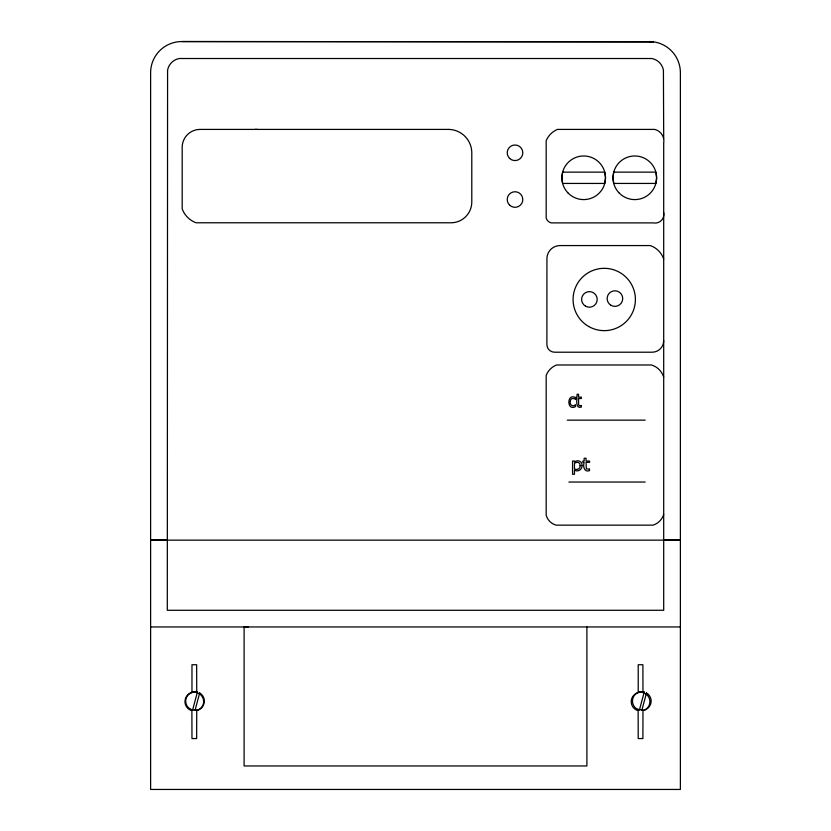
<?xml version="1.0" encoding="UTF-8"?>
<svg xmlns="http://www.w3.org/2000/svg" width="831" height="831" viewBox="0 0 831 831"><rect width="100%" height="100%" fill="white"/><g stroke="black" fill="none" stroke-linecap="round" stroke-linejoin="round"><path stroke-width="1.25" d="M192.875 691.994L197.425 692.036L192.584 710.09L190.6 709.269M255.055 129.407L257.34 129.407M197.425 710.09L192.584 710.09A9.349 9.349 0 0 1 185.978 698.642A9.349 9.349 0 0 1 197.425 692.036M639.683 691.994L643.028 691.87M643.049 710.245L637.408 709.269M181.781 41.55L653.291 41.82L181.781 41.55A31.163 31.163 0 0 0 150.619 72.713L150.619 789.45L680.381 789.45L680.381 72.713A31.163 31.163 0 0 0 649.219 41.55M567.261 420.143L645.168 420.143M568.903 482.042L645.168 482.042M150.619 539.755L167.301 539.755M663.699 539.755L680.381 539.755M150.619 540.15L680.381 540.15M150.619 626.958L253.455 626.958M254.317 626.958L680.381 626.958M248.261 626.958L244.106 626.958L244.106 765.964L586.894 765.964L586.894 626.958M663.699 138.476L663.418 70.209A14.418 14.418 0 0 0 651.722 58.513L179.278 58.513A14.418 14.418 0 0 0 167.582 70.209L167.301 610.276L663.699 610.276L663.699 143.129C664.873 136.98 660.759 130.758 654.662 129.407L557.435 129.407A21.118 21.118 0 0 0 546.175 140.668L546.175 217.93A7.074 7.074 0 0 0 551.15 222.895L653.249 222.895A8.777 8.777 0 0 0 663.699 212.445M663.699 377.191A18.147 18.147 0 0 0 651.504 364.986L556.562 364.986A18.095 18.095 0 0 0 546.175 375.373L546.175 515.22A14.137 14.137 0 0 0 556.105 525.15L653.041 525.15A16.153 16.153 0 0 0 663.699 514.482M663.699 258.971A21.71 21.71 0 0 0 650.289 245.561L560.073 245.561A13.161 13.161 0 0 0 546.933 259.407L546.891 344.522A7.687 7.687 0 0 0 554.578 352.209L652.158 352.209A11.541 11.541 0 0 0 663.699 340.668M570.274 401.29C569.173 404.531 573.026 407.689 575.468 404.676L575.551 406.567C566.659 411.709 566.638 392.627 575.551 397.665L575.551 399.555C573.785 397.498 570.191 398.35 570.274 401.29M582.053 465.609C582.469 469.588 577.805 472.299 574.45 470.211L574.45 474.262L572.549 474.262L572.549 461.028L574.45 461.028L574.45 462.046C577.337 459.211 582.645 461.392 582.053 465.609M562.629 172.142L561.881 177.782L562.629 183.433L604.76 183.433L605.508 177.782L604.76 172.142L562.629 172.142M613.735 172.142L612.987 177.782L613.735 183.433L655.867 183.433L656.615 177.782L655.867 172.142L613.735 172.142M580.09 465.786C580.547 468.964 576.849 470.346 574.45 468.892L574.45 463.407C576.548 461.319 580.724 462.306 580.09 465.786M199.679 692.971L195.005 710.412A9.349 9.349 0 0 0 199.679 692.971M644.233 692.036L639.392 710.09A9.349 9.349 0 0 1 632.775 698.642A9.349 9.349 0 0 1 644.233 692.036M646.487 692.971L641.812 710.412A9.349 9.349 0 0 0 646.487 692.971M581.285 405.528L579.228 405.694L578.594 404.458L578.563 398.527L581.378 398.527L581.378 397.135L578.563 397.135L578.563 394.258L577.036 394.258L577.036 397.135L576.008 397.135L576.008 398.527L577.036 398.527C576.413 401.435 576.195 409.081 581.378 407.045L581.285 405.528M589.459 469.151L586.322 468.85L586.063 462.379L589.574 462.379L589.574 461.028L586.063 461.028L586.063 458.255L584.151 458.255L584.151 461.028L582.863 461.028L582.863 462.379L584.151 462.379C582.697 466.316 584.338 472.746 589.574 470.616L589.459 469.151M191.971 692.607L191.888 692.618A9.349 9.349 0 0 0 191.888 710.682L191.971 738.562L196.646 738.562L196.729 710.682A9.349 9.349 0 0 0 196.729 692.618L196.646 664.738L191.971 664.738L191.971 692.607M638.218 692.607L638.135 692.618A9.349 9.349 0 0 0 638.135 710.682L638.218 738.562L642.893 738.562L642.976 710.682A9.349 9.349 0 0 0 642.976 692.618L642.893 664.738L638.218 664.738L638.218 692.607M448.314 129.407L200.094 129.407A17.908 17.908 0 0 0 182.186 147.326L182.186 208.872A23.268 23.268 0 0 0 196.095 222.781L450.984 222.781A20.806 20.806 0 0 0 471.79 201.975L471.79 152.883A23.476 23.476 0 0 0 448.314 129.407M509.694 158.472A7.791 7.791 0 0 0 522.606 154.545A7.791 7.791 0 0 0 512.748 145.332A7.791 7.791 0 0 0 509.694 158.472M509.683 205.215A7.791 7.791 0 0 0 522.595 201.299A7.791 7.791 0 0 0 512.758 192.075A7.791 7.791 0 0 0 509.683 205.215M588.66 326.469A31.163 31.163 0 0 0 635.403 299.482A31.163 31.163 0 0 0 588.66 272.495A31.163 31.163 0 0 0 588.66 326.469M585.512 306.161A7.791 7.791 0 0 0 597.198 299.42A7.791 7.791 0 0 0 585.512 292.668A7.791 7.791 0 0 0 585.512 306.161M611.034 305.33A7.791 7.791 0 0 0 622.72 298.589A7.791 7.791 0 0 0 611.034 291.837A7.791 7.791 0 0 0 611.034 305.33M568.269 193.208A21.814 21.814 0 0 0 604.76 183.433A21.814 21.814 0 0 0 578.054 156.716A21.814 21.814 0 0 0 568.269 193.208M619.375 193.208A21.814 21.814 0 0 0 655.867 183.433A21.814 21.814 0 0 0 629.16 156.716A21.814 21.814 0 0 0 619.375 193.208"/></g></svg>
